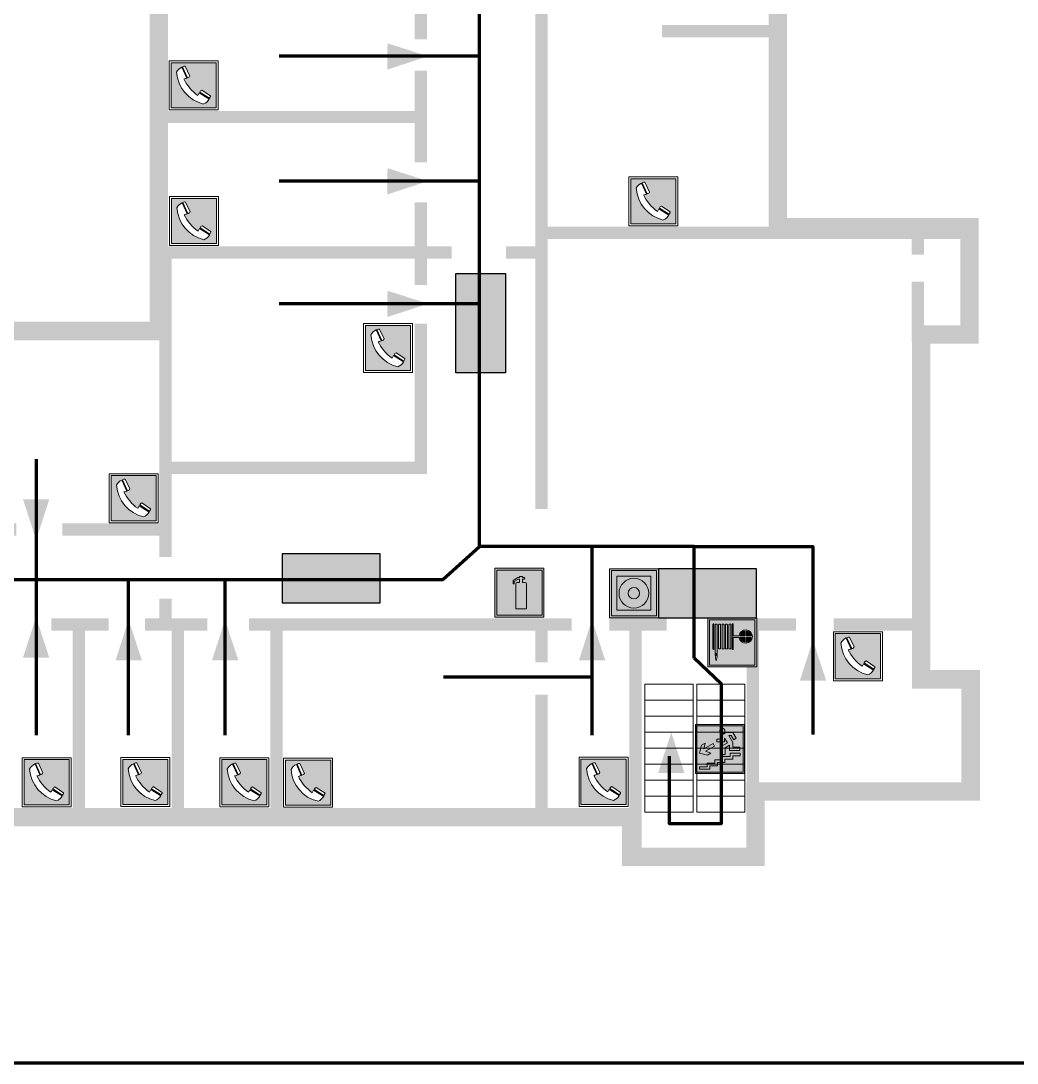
# Model space of a CAD drawing. Header units: millimetres. Extents: x 13810 to 67229, y 12374 to 21950.
# Drawn here: x 27820.3 to 27982.8, y 19874 to 20044 of the extents above; entities that cross this region are included whole.
import ezdxf

# ---------------------------------------------------------------- set-up
doc = ezdxf.new("R2010")
doc.units = ezdxf.units.MM
doc.layers.add('План_Штампы', color=7, linetype='Continuous')

# ---------------------------------------------------------------- blocks, each defined once
blk = doc.blocks.new('A$C32E8229D')
at = {"true_color": 0xffffff}
blk.add_hatch(color=7, dxfattribs=at).paths.add_polyline_path([(0, 0), (0, -8), (16, -8), (16, 0)])
h = blk.add_hatch(color=126)
h.paths.add_polyline_path([(0.2, -0.2), (15.8, -0.2), (15.8, -7.8), (0.2, -7.8)])
h.paths.add_polyline_path([(13.49, -2.05), (12.08, -2.05), (11.37, -2.63, 0.162397), (11.29, -2.84), (11.29, -3.63), (10.35, -3.63), (10.35, -4.05), (11.68, -4.05), (11.68, -3.48), (12.26, -4.28), (11.29, -5.1), (11.29, -6.78), (11.85, -6.78), (11.85, -5.44), (12.8, -4.64), (12.8, -5.94), (14.46, -5.94), (14.46, -5.39), (13.45, -5.39), (13.45, -3.97), (12.46, -2.59), (13.15, -2.59), (13.69, -3.34), (14.18, -3)], flags=16)
h.paths.add_polyline_path([(10.74, -1.82, 1), (11.8, -1.82, 1)], flags=16)
h.paths.add_polyline_path([(9.39, -3.59), (5.99, -3.59), (6.56, -3.03), (5.91, -3.03), (5.1, -3.83), (5.91, -4.64), (6.56, -4.64), (5.99, -4.09), (9.39, -4.09)], flags=16)
h.paths.add_polyline_path([(4.29, -1.08), (1.72, -1.08), (1.72, -6.6), (4.29, -6.6)], flags=16)
at = {"color": 126}
blk.add_lwpolyline([(16, -8), (0, -8), (0, 0), (16, 0)], close=True, dxfattribs=at)
blk = doc.blocks.new('вниз 3')
at = {"lineweight": 0, "true_color": 0xffffff}
h = blk.add_hatch(color=7, dxfattribs=at)
h.dxf.hatch_style = 1
h.paths.add_polyline_path([(40997.5, -4475.69), (40997.25, -4475.28), (40995.76, -4476.15), (40995.97, -4475.23), (40995.39, -4475.56), (40995.05, -4476.83), (40996.33, -4477.17), (40996.91, -4476.83), (40996, -4476.55)], flags=0)
h.paths.add_polyline_path([(40999.81, -4473.95), (41000.22, -4473.95), (41000.64, -4474.67), (41001.03, -4474.43), (41000.46, -4473.49), (41000.42, -4473.49), (40999.43, -4473.49), (40998.68, -4473.92), (40998.68, -4474.57), (40997.88, -4474.57), (40997.88, -4475), (40999.14, -4475), (40999.14, -4474.43), (40999.14, -4474.38), (40999.59, -4475.15), (40998.72, -4475.67), (40998.72, -4477.06), (40999.24, -4477.06), (40999.24, -4475.96), (40999.95, -4475.56), (40999.95, -4476.43), (41001.61, -4476.43), (41001.61, -4475.88), (41000.47, -4475.88), (41000.47, -4475.12)], flags=0)
h.paths.add_polyline_path([(40999.2, -4473.24, 1), (40998.35, -4473.24, 1)], flags=0)
h.paths.add_polyline_path([(41000.46, -4477.26), (41001.69, -4477.26), (41001.69, -4476.84), (41000.03, -4476.84), (41000.03, -4477.39), (40998.78, -4477.39), (40998.78, -4477.95), (40997.53, -4477.95), (40997.53, -4478.5), (40996.29, -4478.5), (40996.29, -4479.06), (40995.05, -4479.06), (40995.05, -4479.48), (40995.29, -4479.48), (40996.72, -4479.48), (40996.72, -4478.92), (40997.97, -4478.92), (40997.97, -4478.36), (40999.2, -4478.36), (40999.2, -4477.81), (41000.46, -4477.81)], flags=0)
h.paths.add_polyline_path([(41002.37, -4472.17), (40994.37, -4472.17), (40994.37, -4480.17), (41002.37, -4480.17)])
h.paths.add_polyline_path([(41002.16, -4479.96), (40994.57, -4479.96), (40994.57, -4472.37), (41002.16, -4472.37)], flags=16)
h.paths.add_polyline_path([(41001.61, -4475.88), (41001.61, -4476.43), (40999.95, -4476.43), (40999.95, -4475.56), (40999.24, -4475.96), (40999.24, -4477.06), (40998.72, -4477.06), (40998.72, -4475.67), (40999.59, -4475.15), (40999.14, -4474.38), (40999.14, -4474.43), (40999.14, -4475), (40997.88, -4475), (40997.88, -4474.57), (40998.68, -4474.57), (40998.68, -4473.92), (40999.43, -4473.49), (41000.42, -4473.49), (41000.46, -4473.49), (41001.03, -4474.43), (41000.64, -4474.67), (41000.22, -4473.95), (40999.81, -4473.95), (41000.47, -4475.12), (41000.47, -4475.88)], flags=0)
h.paths.add_polyline_path([(41001.69, -4476.84), (41001.69, -4477.26), (41000.46, -4477.26), (41000.46, -4477.81), (40999.2, -4477.81), (40999.2, -4478.36), (40997.97, -4478.36), (40997.97, -4478.92), (40996.72, -4478.92), (40996.72, -4479.48), (40995.05, -4479.48), (40995.05, -4479.06), (40996.29, -4479.06), (40996.29, -4478.5), (40997.53, -4478.5), (40997.53, -4477.95), (40998.78, -4477.95), (40998.78, -4477.39), (41000.03, -4477.39), (41000.03, -4476.84)], flags=0)
h.paths.add_polyline_path([(40998.35, -4473.24, -1), (40999.2, -4473.24, -1)], flags=0)
h.paths.add_polyline_path([(40997.5, -4475.69), (40996, -4476.55), (40996.91, -4476.83), (40996.33, -4477.17), (40995.05, -4476.83), (40995.39, -4475.56), (40995.97, -4475.23), (40995.76, -4476.15), (40997.25, -4475.28)], flags=0)
at = {"lineweight": 0}
h = blk.add_hatch(color=126, dxfattribs=at)
h.dxf.hatch_style = 1
h.paths.add_polyline_path([(41002.16, -4472.37), (40994.57, -4472.37), (40994.57, -4479.96), (41002.16, -4479.96)])
h.paths.add_polyline_path([(40995.97, -4475.23), (40995.76, -4476.15), (40997.25, -4475.28), (40997.5, -4475.69), (40996, -4476.55), (40996.91, -4476.83), (40996.33, -4477.17), (40995.05, -4476.83), (40995.39, -4475.56)], flags=16)
h.paths.add_polyline_path([(40997.88, -4474.57), (40998.68, -4474.57), (40998.68, -4473.92), (40999.43, -4473.49), (41000.42, -4473.49), (41000.46, -4473.49), (41001.03, -4474.43), (41000.64, -4474.67), (41000.22, -4473.95), (40999.81, -4473.95), (41000.47, -4475.12), (41000.47, -4475.88), (41001.61, -4475.88), (41001.61, -4476.43), (40999.95, -4476.43), (40999.95, -4475.56), (40999.24, -4475.96), (40999.24, -4477.06), (40998.72, -4477.06), (40998.72, -4475.67), (40999.59, -4475.15), (40999.14, -4474.38), (40999.14, -4474.43), (40999.14, -4475), (40997.88, -4475)], flags=16)
h.paths.add_polyline_path([(40998.35, -4473.24, -1), (40999.2, -4473.24, -1)], flags=16)
h.paths.add_polyline_path([(40997.53, -4477.95), (40998.78, -4477.95), (40998.78, -4477.39), (41000.03, -4477.39), (41000.03, -4476.84), (41001.69, -4476.84), (41001.69, -4477.26), (41000.46, -4477.26), (41000.46, -4477.81), (40999.2, -4477.81), (40999.2, -4478.36), (40997.97, -4478.36), (40997.97, -4478.92), (40996.72, -4478.92), (40996.72, -4479.48), (40995.05, -4479.48), (40995.05, -4479.06), (40996.29, -4479.06), (40996.29, -4478.5), (40997.53, -4478.5)], flags=16)
at = {"lineweight": 0, "true_color": 0xffffff}
h = blk.add_hatch(color=7, dxfattribs=at)
h.dxf.hatch_style = 1
h.paths.add_polyline_path([(40999.2, -4473.24, 1), (40998.35, -4473.24, 1)])
h.paths.add_polyline_path([(40999.81, -4473.95), (41000.22, -4473.95), (41000.64, -4474.67), (41001.03, -4474.43), (41000.46, -4473.49), (41000.42, -4473.49), (40999.43, -4473.49), (40998.68, -4473.92), (40998.68, -4474.57), (40997.88, -4474.57), (40997.88, -4475), (40999.14, -4475), (40999.14, -4474.43), (40999.14, -4474.38), (40999.59, -4475.15), (40998.72, -4475.67), (40998.72, -4477.06), (40999.24, -4477.06), (40999.24, -4475.96), (40999.95, -4475.56), (40999.95, -4476.43), (41001.61, -4476.43), (41001.61, -4475.88), (41000.47, -4475.88), (41000.47, -4475.12)])
h.paths.add_polyline_path([(40999.2, -4477.81), (41000.46, -4477.81), (41000.46, -4477.26), (41001.69, -4477.26), (41001.69, -4476.84), (41000.03, -4476.84), (41000.03, -4477.39), (40998.78, -4477.39), (40998.78, -4477.95), (40997.53, -4477.95), (40997.53, -4478.5), (40996.29, -4478.5), (40996.29, -4479.06), (40995.05, -4479.06), (40995.05, -4479.48), (40995.29, -4479.48), (40996.72, -4479.48), (40996.72, -4478.92), (40997.97, -4478.92), (40997.97, -4478.36), (40999.2, -4478.36)])
h.paths.add_polyline_path([(40997.5, -4475.69), (40997.25, -4475.28), (40995.76, -4476.15), (40995.97, -4475.23), (40995.39, -4475.56), (40995.05, -4476.83), (40996.33, -4477.17), (40996.91, -4476.83), (40996, -4476.55)])
at = {"color": 126, "lineweight": 0}
for points in [[(40994.37, -4472.17), (41002.37, -4472.17), (41002.37, -4480.17), (40994.37, -4480.17)], [(40994.57, -4472.37), (41002.16, -4472.37), (41002.16, -4479.96), (40994.57, -4479.96)]]:
    blk.add_lwpolyline(points, close=True, dxfattribs=at)
for points in [[(40999.14, -4474.43), (40999.14, -4475), (40997.88, -4475), (40997.88, -4474.57), (40998.68, -4474.57), (40998.68, -4473.92), (40999.43, -4473.49), (41000.42, -4473.49), (41000.46, -4473.49), (41001.03, -4474.43), (41000.64, -4474.67), (41000.22, -4473.95), (40999.81, -4473.95), (41000.47, -4475.12), (41000.47, -4475.88), (41001.61, -4475.88), (41001.61, -4476.43), (40999.95, -4476.43), (40999.95, -4475.56), (40999.24, -4475.96), (40999.24, -4477.06), (40998.72, -4477.06), (40998.72, -4475.67), (40999.59, -4475.15), (40999.14, -4474.38), (40999.14, -4474.43)], [(40995.05, -4476.83), (40995.39, -4475.56), (40995.97, -4475.23), (40995.76, -4476.15), (40997.25, -4475.28), (40997.5, -4475.69), (40996, -4476.55), (40996.91, -4476.83), (40996.33, -4477.17), (40995.05, -4476.83)], [(40995.29, -4479.48), (40995.05, -4479.48), (40995.05, -4479.06), (40996.29, -4479.06), (40996.29, -4478.5), (40997.53, -4478.5), (40997.53, -4477.95), (40998.78, -4477.95), (40998.78, -4477.39), (41000.03, -4477.39), (41000.03, -4476.84), (41001.69, -4476.84), (41001.69, -4477.26), (41000.46, -4477.26), (41000.46, -4477.81), (40999.2, -4477.81), (40999.2, -4478.36), (40997.97, -4478.36), (40997.97, -4478.92), (40996.72, -4478.92), (40996.72, -4479.48), (40995.05, -4479.48)]]:
    blk.add_lwpolyline(points, dxfattribs=at)
blk.add_circle((40998.77, -4473.24), 0.426, dxfattribs=at)
blk = doc.blocks.new('A$C54414219')
at = {"true_color": 0xffffff}
h = blk.add_hatch(color=7, dxfattribs=at)
h.paths.add_polyline_path([(2.39, -9.45), (2.39, -18.3), (11.23, -18.3), (11.23, -9.45)], flags=0)
h.paths.add_polyline_path([(10.71, -13.87, -1), (2.92, -13.87, -1)], flags=0)
h.paths.add_polyline_path([(8.3, -13.87, -1), (5.33, -13.87, -1)], flags=0)
h.paths.add_polyline_path([(0.41, -7.47), (0.41, -20.27), (13.21, -20.27), (13.21, -7.47)])
h.paths.add_polyline_path([(0.92, -19.77), (12.71, -19.77), (12.71, -7.98), (0.92, -7.98)], flags=16)
h.paths.add_polyline_path([(11.23, -9.45), (11.23, -18.3), (2.39, -18.3), (2.39, -9.45)], flags=0)
at = {"lineweight": 5}
h = blk.add_hatch(color=242, dxfattribs=at)
h.paths.add_polyline_path([(12.71, -7.98), (0.92, -7.98), (0.92, -19.77), (12.71, -19.77)])
h.paths.add_polyline_path([(11.23, -18.3), (2.39, -18.3), (2.39, -9.45), (11.23, -9.45)], flags=16)
h.paths.add_polyline_path([(10.71, -13.87, -1), (2.92, -13.87, -1)], flags=0)
h.paths.add_polyline_path([(8.3, -13.87, -1), (5.33, -13.87, -1)], flags=0)
at = {"true_color": 0xffffff}
h = blk.add_hatch(color=7, dxfattribs=at)
h.paths.add_polyline_path([(2.39, -9.45), (2.39, -18.3), (11.23, -18.3), (11.23, -9.45)])
h.paths.add_polyline_path([(10.71, -13.87, -1), (2.92, -13.87, -1)], flags=16)
h.paths.add_polyline_path([(8.3, -13.87, -1), (5.33, -13.87, -1)], flags=0)
at = {"lineweight": 5}
h = blk.add_hatch(color=242, dxfattribs=at)
h.paths.add_polyline_path([(2.92, -13.87, 1), (10.71, -13.87, 1)])
h.paths.add_polyline_path([(8.3, -13.87, -1), (5.33, -13.87, -1)], flags=16)
at = {"color": 242, "lineweight": 5}
for p, q in [((0.41, -20.27), (0.41, -7.47)), ((0.41, -7.47), (13.21, -7.47)), ((0.41, -7.47), (13.21, -7.47)), ((13.21, -20.27), (13.21, -7.47)), ((0.41, -20.27), (13.21, -20.27))]:
    blk.add_line(p, q, dxfattribs=at)
for points in [[(0.92, -7.98), (12.71, -7.98), (12.71, -19.77), (0.92, -19.77)], [(2.39, -9.45), (11.23, -9.45), (11.23, -18.3), (2.39, -18.3)]]:
    blk.add_lwpolyline(points, close=True, dxfattribs=at)
for radius in [3.89, 1.49]:
    blk.add_circle((6.81, -13.87), radius, dxfattribs=at)
blk = doc.blocks.new('A$C7B4425F7')
at = {"true_color": 0xffffff}
blk.add_hatch(color=7, dxfattribs=at).paths.add_polyline_path([(0, 0), (-16, 0), (-16, -8), (0, -8)])
h = blk.add_hatch(color=126)
h.paths.add_polyline_path([(-0.2, -0.2), (-15.8, -0.2), (-15.8, -7.8), (-0.2, -7.8)])
h.paths.add_polyline_path([(-11.76, -2.03), (-11.76, -3.66), (-11.17, -3.66, -0.568275), (-11.17, -6.18), (-12.58, -6.18), (-12.58, -2.03)], flags=16)
h.paths.add_polyline_path([(-13.33, -4.12, -0.495768), (-13.59, -6.18), (-15.03, -6.18), (-15.03, -2.03), (-13.59, -2.03, -0.487973)], flags=16)
h.paths.add_polyline_path([(-10.25, -2.03), (-9.48, -2.03), (-9.48, -6.18), (-10.25, -6.18)], flags=16)
h.paths.add_polyline_path([(-13.84, -3.69), (-14.24, -3.69), (-14.24, -3.03), (-13.9, -3.03, -0.692621)], flags=0)
h.paths.add_polyline_path([(-9.15, -2.03), (-8.4, -2.03), (-8.04, -3.07), (-7.68, -2.03), (-6.93, -2.03), (-7.64, -4.1), (-6.93, -6.18), (-7.68, -6.18), (-8.04, -5.14), (-8.4, -6.18), (-9.15, -6.18), (-8.44, -4.1)], flags=16)
h.paths.add_polyline_path([(-11.76, -4.46), (-11.42, -4.46, -0.692621), (-11.36, -5.12), (-11.76, -5.12)], flags=0)
h.paths.add_polyline_path([(-13.9, -5.2), (-14.24, -5.2), (-14.24, -4.55), (-13.84, -4.55, -0.708038)], flags=0)
edge = h.paths.add_edge_path(flags=16)
edge.add_ellipse((-5.51, -4.08), major_axis=(0, 2.05), ratio=0.586184, start_angle=0, end_angle=360)
edge = h.paths.add_edge_path(flags=0)
edge.add_ellipse((-5.51, -4.08), major_axis=(0, 1.14), ratio=0.454828, start_angle=0, end_angle=360)
h.paths.add_polyline_path([(-4.13, -4.96, 0.377264), (-3.48, -4.52, 0.0555), (-3.16, -2.03), (-1.66, -2.03), (-1.66, -4.96), (-0.96, -4.96), (-0.96, -7.01), (-1.75, -7.01), (-1.75, -6.18), (-3.3, -6.18), (-3.3, -7.02), (-4.13, -7.02)], flags=16)
h.paths.add_polyline_path([(-2.73, -2.91), (-2.28, -2.91), (-2.28, -4.96), (-3.05, -4.96, 0.079136)], flags=0)
at = {"color": 126}
blk.add_lwpolyline([(-16, -8), (0, -8), (0, 0), (-16, 0)], close=True, dxfattribs=at)
blk = doc.blocks.new('A$C456E1F9C')
at = {"lineweight": 5}
h = blk.add_hatch(color=242, dxfattribs=at)
h.paths.add_polyline_path([(0.51, -1.47), (0.51, -13.26), (12.29, -13.26), (12.29, -1.47)])
h.paths.add_polyline_path([(5.42, -4.95, -0.254479), (4.78, -5.4), (3.52, -2.53, -0.209735), (4.23, -2.4)], flags=16)
h.paths.add_polyline_path([(8.53, -8.6), (10.87, -10.17), (10.54, -10.76), (8.03, -9.13, -0.192251)], flags=16)
h.paths.add_polyline_path([(4.61, -5.49, 0.005518), (3.87, -5.72, 0.128647), (7.49, -10.01, 0.00809), (7.83, -9.33), (10.47, -10.97, -0.16736), (8.99, -12.25, -0.327862), (1.95, -3.95, -0.166952), (3.36, -2.62)], flags=16)
at = {"color": 242, "lineweight": 5}
for p, q in [((0, -13.77), (0, -0.97)), ((12.8, -0.97), (0, -0.97)), ((4.61, -5.49), (3.36, -2.62)), ((3.52, -2.53), (4.78, -5.4)), ((4.23, -2.4), (5.42, -4.95)), ((12.8, -13.77), (12.8, -0.97)), ((7.83, -9.33), (10.47, -10.97)), ((8.03, -9.13), (10.54, -10.76)), ((10.81, -10.12), (8.53, -8.6)), ((10.54, -10.76), (10.8, -10.3)), ((10.8, -10.3), (10.81, -10.12)), ((0, -13.77), (12.8, -13.77))]:
    blk.add_line(p, q, dxfattribs=at)
blk.add_lwpolyline([(0.51, -1.47), (12.29, -1.47), (12.29, -13.26), (0.51, -13.26)], close=True, dxfattribs=at)
for centre, radius, start, end in [((4.59, -5.34), 2.99, 114.2845, 152.1974), ((4.02, -3.27), 0.891, 76.3284, 123.7092), ((11.12, -3.31), 9.19, 183.9915, 256.6009), ((4.68, -4.59), 0.824, 276.9621, 334.0723), ((14.98, -39.1), 35.17, 107.1487, 108.4135), ((13.86, -0.94), 11.08, 205.5536, 234.8762), ((-13.31, 0.8), 23.44, 332.5487, 334.4027), ((8.94, -9.5), 0.989, 114.4092, 157.9388), ((7.87, -9.46), 3, 291.9291, 329.9329)]:
    blk.add_arc(centre, radius, start, end, dxfattribs=at)
blk = doc.blocks.new('A$C3AD82952')
at = {"true_color": 0xf5f5ff}
h = blk.add_hatch(color=7, dxfattribs=at)
h.dxf.hatch_style = 1
h.paths.add_polyline_path([(8.21, 8.73, 0.414214), (7.89, 9.05), (7.22, 9.05), (7.22, 9.92), (7.59, 9.92, 1), (7.57, 10.36), (7.22, 10.36), (7.22, 10.6), (6.43, 10.6), (6.43, 10.36), (6.01, 10.36), (4.74, 9.59), (4.74, 8.69), (4.98, 8.73), (4.98, 9.26), (6.12, 9.91), (6.43, 9.91), (6.43, 9.05), (5.76, 9.05, 0.414214), (5.44, 8.73), (5.44, 2.2), (8.21, 2.2)], flags=0)
h.paths.add_polyline_path([(12.8, 12.8), (0, 12.8), (0, 0), (12.8, 0)])
h.paths.add_polyline_path([(0.51, 12.29), (12.29, 12.29), (12.29, 0.51), (0.51, 0.51)], flags=16)
h.paths.add_polyline_path([(4.74, 9.59), (6.01, 10.36), (6.43, 10.36), (6.43, 10.6), (7.22, 10.6), (7.22, 10.36), (7.59, 10.36, -0.94586), (7.59, 9.92), (7.22, 9.92), (7.22, 9.05), (7.89, 9.05, -0.414214), (8.21, 8.73), (8.21, 2.2), (5.44, 2.2), (5.44, 8.73, -0.414214), (5.76, 9.05), (6.43, 9.05), (6.43, 9.91), (6.12, 9.91), (4.98, 9.26), (4.98, 8.73), (4.74, 8.69)], flags=0)
h = blk.add_hatch(color=242)
h.dxf.hatch_style = 1
h.paths.add_polyline_path([(12.29, 12.29), (0.51, 12.29), (0.51, 0.51), (12.29, 0.51)])
h.paths.add_polyline_path([(4.74, 8.69), (4.74, 9.59), (6.01, 10.36), (6.43, 10.36), (6.43, 10.6), (7.22, 10.6), (7.22, 10.36), (7.59, 10.36, -0.94586), (7.59, 9.92), (7.22, 9.92), (7.22, 9.05), (7.89, 9.05, -0.414214), (8.21, 8.73), (8.21, 2.2), (5.44, 2.2), (5.44, 8.73, -0.414214), (5.76, 9.05), (6.43, 9.05), (6.43, 9.91), (6.12, 9.91), (4.98, 9.26), (4.98, 8.73)], flags=16)
h = blk.add_hatch(color=7, dxfattribs=at)
h.dxf.hatch_style = 1
h.paths.add_polyline_path([(8.21, 8.73, 0.414214), (7.89, 9.05), (7.22, 9.05), (7.22, 9.92), (7.59, 9.92, 1), (7.57, 10.36), (7.22, 10.36), (7.22, 10.6), (6.43, 10.6), (6.43, 10.36), (6.01, 10.36), (4.74, 9.59), (4.74, 8.69), (4.98, 8.73), (4.98, 9.26), (6.12, 9.91), (6.43, 9.91), (6.43, 9.05), (5.76, 9.05, 0.414214), (5.44, 8.73), (5.44, 2.2), (8.21, 2.2)])
at = {"color": 242, "lineweight": 5}
for p, q in [((0, 0), (0, 12.8)), ((0, 12.8), (12.8, 12.8)), ((12.8, 0), (12.8, 12.8)), ((6.01, 10.36), (4.74, 9.59)), ((4.74, 9.59), (4.74, 8.69)), ((4.74, 8.69), (4.98, 8.73)), ((4.98, 9.26), (6.12, 9.91)), ((4.98, 8.73), (4.98, 9.26)), ((5.44, 2.2), (5.44, 8.73)), ((5.76, 9.05), (6.43, 9.05)), ((6.01, 10.36), (6.43, 10.36)), ((6.12, 9.91), (6.43, 9.91)), ((7.22, 10.6), (6.43, 10.6)), ((6.43, 10.6), (6.43, 10.36)), ((6.43, 9.91), (6.43, 9.05)), ((7.22, 10.36), (7.22, 10.6)), ((7.59, 10.36), (7.22, 10.36)), ((7.22, 9.05), (7.22, 9.92)), ((7.59, 9.92), (7.22, 9.92)), ((7.89, 9.05), (7.22, 9.05)), ((8.21, 2.2), (8.21, 8.73)), ((0, 0), (12.8, 0)), ((5.44, 2.2), (8.21, 2.2))]:
    blk.add_line(p, q, dxfattribs=at)
blk.add_lwpolyline([(0.51, 12.29), (12.29, 12.29), (12.29, 0.51), (0.51, 0.51)], close=True, dxfattribs=at)
for centre, radius, start, end in [((5.76, 8.73), 0.32, 90, 180), ((7.58, 10.14), 0.223, 273.1875, 86.8125), ((7.89, 8.73), 0.32, 0, 90)]:
    blk.add_arc(centre, radius, start, end, dxfattribs=at)
blk = doc.blocks.new('A$C37112FD5')
at = {"true_color": 0xf5f5ff}
h = blk.add_hatch(color=7, dxfattribs=at)
h.dxf.hatch_style = 1
h.paths.add_polyline_path([(12.8, -7.4), (0, -7.4), (0, -20.2), (12.8, -20.2)])
h.paths.add_polyline_path([(12.29, -7.91), (12.29, -19.69), (0.51, -19.69), (0.51, -7.91)], flags=16)
h.paths.add_polyline_path([(4.98, -9.04, -0.42597), (5.17, -9.22), (5.17, -12.25), (5.17, -15.29, -0.432244), (4.98, -15.47), (4.83, -15.47, -0.42597), (4.64, -15.29), (4.64, -12.25), (4.64, -9.22, -0.432244), (4.83, -9.04)], flags=0)
h.paths.add_polyline_path([(4.28, -9.22), (4.28, -12.25), (4.28, -15.29, -0.432244), (4.09, -15.47), (3.94, -15.47, -0.42597), (3.75, -15.29), (3.75, -12.25), (3.75, -9.22, -0.432244), (3.94, -9.04), (4.09, -9.04, -0.42597)], flags=0)
h.paths.add_polyline_path([(5.72, -9.04), (5.87, -9.04, -0.42597), (6.06, -9.22), (6.06, -12.25), (6.06, -15.29, -0.432244), (5.87, -15.47), (5.72, -15.47, -0.42597), (5.53, -15.29), (5.53, -12.25), (5.53, -9.22, -0.432244)], flags=0)
h.paths.add_polyline_path([(6.42, -8.9), (6.5, -8.9, -0.42597), (6.69, -9.08), (6.69, -12.03), (8.21, -12.03, -15.824349), (8.21, -12.47), (6.69, -12.47), (6.69, -15.42, -0.432244), (6.5, -15.6), (6.42, -15.6)], flags=0)
h.paths.add_polyline_path([(3.39, -9.22), (3.39, -12.25), (3.39, -15.29, -0.432244), (3.2, -15.47), (3.05, -15.47, -0.42597), (2.85, -15.29), (2.85, -12.25), (2.85, -9.22, -0.432244), (3.05, -9.04), (3.2, -9.04, -0.42597)], flags=0)
h.paths.add_polyline_path([(2.5, -9.22), (2.5, -16.71), (1.96, -16.71), (1.96, -9.22, -0.432244), (2.15, -9.04), (2.31, -9.04, -0.42597)], flags=0)
h.paths.add_polyline_path([(1.61, -8.9), (1.61, -15.6), (1.57, -15.6, -0.42597), (1.37, -15.42), (1.37, -12.03), (1.37, -9.09, -0.432244), (1.57, -8.9)], flags=0)
h.paths.add_polyline_path([(9.76, -10.81), (9.76, -12.03), (8.49, -12.03, -0.336371)], flags=0)
h.paths.add_polyline_path([(8.49, -12.47), (9.76, -12.47), (9.76, -13.7, -0.336371)], flags=0)
h.paths.add_polyline_path([(10.11, -10.81, -0.336371), (11.38, -12.03), (10.11, -12.03)], flags=0)
h.paths.add_polyline_path([(10.11, -12.47), (11.38, -12.47, -0.336371), (10.11, -13.7)], flags=0)
h.paths.add_polyline_path([(2.5, -16.84), (2.5, -17.05), (1.97, -17.05), (1.97, -16.84)], flags=0)
h.paths.add_polyline_path([(2.5, -17.24, -0.033778), (2.24, -18.6, -0.033778), (1.97, -17.24)], flags=0)
h = blk.add_hatch(color=242)
h.dxf.hatch_style = 1
h.paths.add_polyline_path([(12.29, -7.91), (0.51, -7.91), (0.51, -19.69), (12.29, -19.69)])
h.paths.add_polyline_path([(6.42, -15.6), (6.42, -8.9), (6.5, -8.9, -0.42597), (6.69, -9.08), (6.69, -12.03), (8.21, -12.03, -15.824349), (8.21, -12.47), (6.69, -12.47), (6.69, -15.42, -0.432244), (6.5, -15.6)], flags=16)
h.paths.add_polyline_path([(5.87, -15.47), (5.72, -15.47, -0.42597), (5.53, -15.29), (5.53, -12.25), (5.53, -9.22, -0.432244), (5.72, -9.04), (5.87, -9.04, -0.42597), (6.06, -9.22), (6.06, -12.25), (6.06, -15.29, -0.432244)], flags=16)
h.paths.add_polyline_path([(4.98, -15.47), (4.83, -15.47, -0.42597), (4.64, -15.29), (4.64, -12.25), (4.64, -9.22, -0.432244), (4.83, -9.04), (4.98, -9.04, -0.42597), (5.17, -9.22), (5.17, -12.25), (5.17, -15.29, -0.432244)], flags=16)
h.paths.add_polyline_path([(4.09, -15.47), (3.94, -15.47, -0.42597), (3.75, -15.29), (3.75, -12.25), (3.75, -9.22, -0.432244), (3.94, -9.04), (4.09, -9.04, -0.42597), (4.28, -9.22), (4.28, -12.25), (4.28, -15.29, -0.432244)], flags=16)
h.paths.add_polyline_path([(3.2, -15.47), (3.05, -15.47, -0.42597), (2.85, -15.29), (2.85, -12.25), (2.85, -9.22, -0.432244), (3.05, -9.04), (3.2, -9.04, -0.42597), (3.39, -9.22), (3.39, -12.25), (3.39, -15.29, -0.432244)], flags=16)
h.paths.add_polyline_path([(2.5, -17.05), (1.97, -17.05), (1.97, -16.84), (2.5, -16.84)], flags=16)
h.paths.add_polyline_path([(2.5, -17.24, -0.033778), (2.24, -18.6, -0.033778), (1.97, -17.24)], flags=16)
h.paths.add_polyline_path([(2.5, -16.71), (1.96, -16.71), (1.96, -9.22, -0.432244), (2.15, -9.04), (2.31, -9.04, -0.42597), (2.5, -9.22)], flags=16)
h.paths.add_polyline_path([(1.61, -15.6), (1.57, -15.6, -0.42597), (1.37, -15.42), (1.37, -12.03), (1.37, -9.09, -0.432244), (1.57, -8.9), (1.61, -8.9)], flags=16)
h.paths.add_polyline_path([(8.49, -12.47), (9.76, -12.47), (9.76, -13.7, -0.336371)], flags=0)
h.paths.add_polyline_path([(10.11, -13.7), (10.11, -12.47), (11.38, -12.47, -0.336371)], flags=0)
h.paths.add_polyline_path([(8.49, -12.03, -0.336371), (9.76, -10.81), (9.76, -12.03)], flags=0)
h.paths.add_polyline_path([(10.11, -12.03), (10.11, -10.81, -0.336371), (11.38, -12.03)], flags=0)
h = blk.add_hatch(color=7, dxfattribs=at)
h.dxf.hatch_style = 1
h.paths.add_polyline_path([(1.61, -8.9), (1.57, -8.9, 0.432244), (1.37, -9.09), (1.37, -12.03), (1.37, -15.42, 0.42597), (1.57, -15.6), (1.61, -15.6)])
h.paths.add_polyline_path([(2.5, -9.22, 0.42597), (2.31, -9.04), (2.15, -9.04, 0.432244), (1.96, -9.22), (1.96, -16.71), (2.5, -16.71)])
h.paths.add_polyline_path([(2.5, -16.84), (1.97, -16.84), (1.97, -17.05), (2.5, -17.05)])
h.paths.add_polyline_path([(2.5, -17.24), (1.97, -17.24, 0.033778), (2.24, -18.6, 0.033778)])
h.paths.add_polyline_path([(3.39, -12.25), (3.39, -9.22, 0.42597), (3.2, -9.04), (3.05, -9.04, 0.432244), (2.85, -9.22), (2.85, -12.25), (2.85, -15.29, 0.42597), (3.05, -15.47), (3.2, -15.47, 0.432244), (3.39, -15.29)])
h.paths.add_polyline_path([(4.28, -12.25), (4.28, -9.22, 0.42597), (4.09, -9.04), (3.94, -9.04, 0.432244), (3.75, -9.22), (3.75, -12.25), (3.75, -15.29, 0.42597), (3.94, -15.47), (4.09, -15.47, 0.432244), (4.28, -15.29)])
h.paths.add_polyline_path([(5.17, -12.25), (5.17, -9.22, 0.42597), (4.98, -9.04), (4.83, -9.04, 0.432244), (4.64, -9.22), (4.64, -12.25), (4.64, -15.29, 0.42597), (4.83, -15.47), (4.98, -15.47, 0.432244), (5.17, -15.29)])
h.paths.add_polyline_path([(6.06, -12.25), (6.06, -9.22, 0.42597), (5.87, -9.04), (5.72, -9.04, 0.432244), (5.53, -9.22), (5.53, -12.25), (5.53, -15.29, 0.42597), (5.72, -15.47), (5.87, -15.47, 0.432244), (6.06, -15.29)])
h.paths.add_polyline_path([(6.69, -12.47), (8.21, -12.47, 15.824349), (8.21, -12.03), (6.69, -12.03), (6.69, -9.08, 0.42597), (6.5, -8.9), (6.42, -8.9), (6.42, -15.6), (6.5, -15.6, 0.432244), (6.69, -15.42)])
h.paths.add_polyline_path([(8.49, -12.47), (9.76, -12.47), (9.76, -13.7, -0.336371)], flags=16)
h.paths.add_polyline_path([(8.49, -12.03, -0.336371), (9.76, -10.81), (9.76, -12.03)], flags=16)
h.paths.add_polyline_path([(10.11, -12.47), (11.38, -12.47, -0.336371), (10.11, -13.7)], flags=16)
h.paths.add_polyline_path([(10.11, -12.03), (10.11, -10.81, -0.336371), (11.38, -12.03)], flags=16)
h = blk.add_hatch(color=242)
h.dxf.hatch_style = 1
h.paths.add_polyline_path([(9.76, -10.81, 0.336371), (8.49, -12.03), (9.76, -12.03)])
h.paths.add_polyline_path([(10.11, -10.81), (10.11, -12.03), (11.38, -12.03, 0.336371)])
h.paths.add_polyline_path([(11.38, -12.47), (10.11, -12.47), (10.11, -13.7, 0.336371)])
h.paths.add_polyline_path([(9.76, -12.47), (8.49, -12.47, 0.336371), (9.76, -13.7)])
at = {"color": 242, "lineweight": 5}
for p, q in [((0, -20.2), (0, -7.4)), ((0, -7.4), (12.8, -7.4)), ((12.8, -20.2), (12.8, -7.4)), ((1.37, -12.03), (1.37, -9.08)), ((1.57, -8.9), (1.61, -8.9)), ((1.61, -8.9), (1.61, -15.6)), ((1.96, -16.71), (1.96, -9.22)), ((2.15, -9.04), (2.31, -9.04)), ((2.5, -16.71), (2.5, -9.22)), ((2.85, -12.25), (2.85, -9.22)), ((3.05, -9.04), (3.2, -9.04)), ((3.39, -12.25), (3.39, -9.22)), ((3.75, -12.25), (3.75, -9.22)), ((3.94, -9.04), (4.09, -9.04)), ((4.28, -12.25), (4.28, -9.22)), ((4.64, -12.25), (4.64, -9.22)), ((4.83, -9.04), (4.98, -9.04)), ((5.17, -12.25), (5.17, -9.22)), ((5.53, -12.25), (5.53, -9.22)), ((5.72, -9.04), (5.87, -9.04)), ((6.06, -12.25), (6.06, -9.22)), ((6.42, -8.9), (6.42, -15.6)), ((6.5, -8.9), (6.42, -8.9)), ((6.69, -12.03), (6.69, -9.08)), ((9.76, -10.81), (9.76, -12.03)), ((10.11, -10.81), (10.11, -12.03)), ((1.37, -12.03), (1.37, -15.42)), ((2.85, -12.25), (2.85, -15.29)), ((3.39, -12.25), (3.39, -15.29)), ((3.75, -12.25), (3.75, -15.29)), ((4.28, -12.25), (4.28, -15.29)), ((4.64, -12.25), (4.64, -15.29)), ((5.17, -12.25), (5.17, -15.29)), ((5.53, -12.25), (5.53, -15.29)), ((6.06, -12.25), (6.06, -15.29)), ((8.21, -12.03), (6.69, -12.03)), ((8.21, -12.47), (6.69, -12.47)), ((6.69, -12.47), (6.69, -15.42)), ((9.76, -12.03), (8.49, -12.03)), ((9.76, -12.47), (8.49, -12.47)), ((9.76, -12.47), (9.76, -13.7)), ((11.38, -12.03), (10.11, -12.03)), ((11.38, -12.47), (10.11, -12.47)), ((10.11, -12.47), (10.11, -13.7)), ((1.57, -15.6), (1.61, -15.6)), ((3.05, -15.47), (3.2, -15.47)), ((3.94, -15.47), (4.09, -15.47)), ((4.83, -15.47), (4.98, -15.47)), ((5.72, -15.47), (5.87, -15.47)), ((6.42, -15.6), (6.5, -15.6)), ((1.96, -16.71), (2.5, -16.71)), ((1.97, -16.84), (2.5, -16.84)), ((1.97, -17.05), (1.97, -16.84)), ((2.5, -17.05), (1.97, -17.05)), ((1.97, -17.24), (2.5, -17.24)), ((2.5, -16.84), (2.5, -17.05)), ((0, -20.2), (12.8, -20.2))]:
    blk.add_line(p, q, dxfattribs=at)
blk.add_lwpolyline([(0.51, -7.91), (12.29, -7.91), (12.29, -19.69), (0.51, -19.69)], close=True, dxfattribs=at)
for centre, radius, start, end in [((1.56, -9.09), 0.182, 87.1027, 180.6071), ((2.15, -9.22), 0.182, 87.1027, 180.6071), ((2.32, -9.22), 0.182, 359.3929, 92.8973), ((3.04, -9.22), 0.182, 87.1027, 180.6071), ((3.21, -9.22), 0.182, 359.3929, 92.8973), ((3.93, -9.22), 0.182, 87.1027, 180.6071), ((4.1, -9.22), 0.182, 359.3929, 92.8973), ((4.82, -9.22), 0.182, 87.1027, 180.6071), ((4.99, -9.22), 0.182, 359.3929, 92.8973), ((5.71, -9.22), 0.182, 87.1027, 180.6071), ((5.88, -9.22), 0.182, 359.3929, 92.8973), ((6.51, -9.09), 0.182, 359.3929, 92.8973), ((9.93, -12.25), 1.74, 187.2319, 172.7681), ((9.93, -12.25), 1.46, 96.9927, 171.3585), ((9.93, -12.25), 1.46, 8.6415, 83.0073), ((9.93, -12.25), 1.46, 188.6415, 263.0073), ((9.93, -12.25), 1.46, 276.9927, 351.3585), ((1.56, -15.42), 0.182, 179.3929, 272.8973), ((3.04, -15.29), 0.182, 179.3929, 272.8973), ((3.21, -15.29), 0.182, 267.1027, 0.6071), ((3.93, -15.29), 0.182, 179.3929, 272.8973), ((4.1, -15.29), 0.182, 267.1027, 0.6071), ((4.82, -15.29), 0.182, 179.3929, 272.8973), ((4.99, -15.29), 0.182, 267.1027, 0.6071), ((5.71, -15.29), 0.182, 179.3929, 272.8973), ((5.88, -15.29), 0.182, 267.1027, 0.6071), ((6.51, -15.42), 0.182, 267.1027, 0.6071), ((12.17, -15.98), 10.27, 187.041, 194.7793), ((-7.7, -15.98), 10.27, 345.2207, 352.959)]:
    blk.add_arc(centre, radius, start, end, dxfattribs=at)

msp = doc.modelspace()

# ---------------------------------------------------------------- linework, layer by layer
at = {"color": 2, "lineweight": 100}
msp.add_lwpolyline([(27619.29, 20268.98), (28219.29, 20268.98), (28219.29, 19873.98), (27619.29, 19873.98)], close=True, dxfattribs=at)
at = {"lineweight": 100}
for points, const_width in [([(27842.8, 20174.68), (27842.8, 19993.4), (27699.49, 19993.4), (27699.49, 19970.59), (27690.73, 19970.59), (27690.73, 19935.11), (27692.77, 19935.11)], 3), ([(27716.12, 19914.09), (27919.82, 19914.09), (27919.82, 19907.65), (27940.12, 19907.65), (27940.12, 19918.27), (27975.19, 19918.27), (27975.19, 19936.58), (27967.11, 19936.58), (27967.11, 19992.81), (27975.02, 19992.81), (27975.02, 20010.35), (27943.74, 20010.35), (27943.74, 20174.61)], 3), ([(27885.51, 20040.95), (27885.51, 20051.68)], 2), ([(27905.19, 19964.34), (27905.19, 20049.55)], 2), ([(27924.87, 20042.29), (27943.59, 20042.29)], 2), ([(27885.51, 20020.92), (27885.51, 20035.84)], 2), ([(27885.51, 20028.31), (27843.85, 20028.31)], 2), ([(27885.51, 20000.89), (27885.51, 20014.38)], 2), ([(27966.57, 20005.83), (27966.57, 20010.51)], 2), ([(27974.82, 20009.4), (27905.19, 20009.4)], 2), ([(27827.03, 19961.03), (27843.89, 19961.03), (27843.89, 20006.25)], 2), ([(27890.56, 20006.19), (27842.46, 20006.19)], 2), ([(27904.84, 20006.19), (27899.38, 20006.19)], 2), ([(27966.57, 19991.68), (27966.57, 20001.47)], 2), ([(27843.89, 19971.08), (27885.51, 19971.08), (27885.51, 19994.61)], 2), ([(27803.29, 19961.03), (27819.54, 19961.03)], 2), ([(27843.89, 19961.03), (27843.89, 19956.52)], 2), ([(27843.89, 19949.74), (27843.89, 19945.59)], 2), ([(27825.23, 19945.53), (27834.61, 19945.53)], 2), ([(27829.74, 19945.53), (27829.74, 19913.8)], 2), ([(27840.51, 19945.53), (27850.7, 19945.53)], 2), ([(27845.87, 19945.53), (27845.87, 19913.8)], 2), ([(27857.5, 19945.53), (27910.12, 19945.53)], 2), ([(27861.98, 19945.53), (27861.98, 19913.8)], 2), ([(27905.19, 19945.48), (27905.19, 19939.35)], 2), ([(27916.26, 19945.53), (27925.61, 19945.53)], 2), ([(27920.52, 19908.22), (27920.52, 19945.53)], 2), ([(27932.73, 19945.53), (27946.73, 19945.53)], 2), ([(27939.65, 19907.65), (27939.65, 19945.53)], 2), ([(27952.86, 19945.53), (27966.96, 19945.53)], 2), ([(27905.19, 19934.06), (27905.19, 19913.75)], 2)]:
    msp.add_lwpolyline(points, dxfattribs=dict(at, const_width=const_width))
at = {"color": 126, "lineweight": 100, "true_color": 0x008754}
for points in [[(27930.09, 19940.04), (27930.09, 19958.26), (27895.07, 19958.26), (27895.07, 20174.61)], [(27895.07, 20038.21), (27862.4, 20038.21)], [(27895.07, 20017.84), (27862.4, 20017.84)], [(27895.07, 19997.85), (27862.4, 19997.85)], [(27822.78, 19972.51), (27822.78, 19927.45)], [(27709.59, 19952.85), (27889.09, 19952.85), (27895.07, 19958.26)], [(27913.38, 19958.26), (27913.38, 19927.45)], [(27930.09, 19958.26), (27949.46, 19958.26), (27949.46, 19927.61)], [(27837.8, 19952.85), (27837.8, 19927.45)], [(27853.53, 19952.85), (27853.53, 19927.45)], [(27926.04, 19924.07), (27926.04, 19913.06), (27934.55, 19913.06), (27934.55, 19935.77), (27930.09, 19940.04)], [(27913.38, 19936.92), (27889.23, 19936.92)]]:
    msp.add_lwpolyline(points, dxfattribs=at)
at = {"lineweight": 0}
for points in [[(27929.92, 19933.17), (27929.92, 19935.77), (27922.05, 19935.77), (27922.05, 19933.17)], [(27938.38, 19933.17), (27938.38, 19935.77), (27930.52, 19935.77), (27930.52, 19933.17)], [(27929.92, 19930.56), (27929.92, 19933.17), (27922.05, 19933.17), (27922.05, 19930.56)], [(27938.38, 19930.56), (27938.38, 19933.17), (27930.52, 19933.17), (27930.52, 19930.56)], [(27929.92, 19927.95), (27929.92, 19930.56), (27922.05, 19930.56), (27922.05, 19927.95)], [(27938.38, 19927.95), (27938.38, 19930.56), (27930.52, 19930.56), (27930.52, 19927.95)], [(27929.92, 19925.35), (27929.92, 19927.95), (27922.05, 19927.95), (27922.05, 19925.35)], [(27938.38, 19925.35), (27938.38, 19927.95), (27930.52, 19927.95), (27930.52, 19925.35)], [(27929.92, 19922.74), (27929.92, 19925.35), (27922.05, 19925.35), (27922.05, 19922.74)], [(27938.38, 19922.74), (27938.38, 19925.35), (27930.52, 19925.35), (27930.52, 19922.74)], [(27929.92, 19920.14), (27929.92, 19922.74), (27922.05, 19922.74), (27922.05, 19920.14)], [(27938.38, 19920.14), (27938.38, 19922.74), (27930.52, 19922.74), (27930.52, 19920.14)], [(27929.92, 19917.53), (27929.92, 19920.14), (27922.05, 19920.14), (27922.05, 19917.53)], [(27938.38, 19917.53), (27938.38, 19920.14), (27930.52, 19920.14), (27930.52, 19917.53)], [(27929.92, 19914.93), (27929.92, 19917.53), (27922.05, 19917.53), (27922.05, 19914.93)], [(27938.38, 19914.93), (27938.38, 19917.53), (27930.52, 19917.53), (27930.52, 19914.93)]]:
    msp.add_lwpolyline(points, close=True, dxfattribs=at)
at = {"layer": 'План_Штампы', "color": 126, "true_color": 0x008754}
for points in [[(27880.07, 20036.05), (27880.08, 20040.34), (27886.67, 20038.21)], [(27880.07, 20015.68), (27880.08, 20019.97), (27886.67, 20017.85)], [(27880.07, 19995.68), (27880.08, 19999.98), (27886.67, 19997.85)], [(27820.62, 19965.94), (27824.91, 19965.93), (27822.78, 19959.34)], [(27824.92, 19940.11), (27820.63, 19940.12), (27822.76, 19946.7)], [(27840.02, 19939.68), (27835.73, 19939.69), (27837.86, 19946.28)], [(27855.75, 19939.68), (27851.46, 19939.69), (27853.58, 19946.28)], [(27915.6, 19939.68), (27911.31, 19939.69), (27913.43, 19946.28)], [(27951.63, 19936.37), (27947.34, 19936.38), (27949.46, 19942.97)], [(27928.52, 19921.32), (27924.23, 19921.33), (27926.36, 19927.91)]]:
    msp.add_solid(points, dxfattribs=at)

# ---------------------------------------------------------------- block references
for name, p, xscale, yscale, zscale in [('A$C456E1F9C', (27844.46, 20038.08), 0.625, 0.625, 0.625), ('A$C456E1F9C', (27919.43, 20019.16), 0.625, 0.625, 0.625), ('A$C456E1F9C', (27844.51, 20015.94), 0.625, 0.625, 0.625), ('A$C456E1F9C', (27876.15, 19995.22), 0.625, 0.625, 0.625), ('A$C456E1F9C', (27834.67, 19970.73), 0.625, 0.625, 0.625), ('A$C3AD82952', (27897.6, 19946.73), 0.625, 0.625, 0.625), ('A$C37112FD5', (27932.3, 19951.22), 0.6249984004534781, 0.6249984004534781, 0.6249984004534781), ('A$C456E1F9C', (27952.8, 19944.96), 0.625, 0.625, 0.625), ('A$C456E1F9C', (27820.49, 19924.41), 0.625, 0.625, 0.625), ('A$C456E1F9C', (27836.57, 19924.45), 0.625, 0.625, 0.625), ('A$C456E1F9C', (27852.72, 19924.41), 0.625, 0.625, 0.625), ('A$C456E1F9C', (27863.13, 19924.34), 0.625, 0.625, 0.625), ('A$C456E1F9C', (27911.32, 19924.47), 0.625, 0.625, 0.625)]:
    msp.add_blockref(name, p, dxfattribs=dict(xscale=xscale, yscale=yscale, zscale=zscale))
at = {"xscale": 0.625, "yscale": 0.625, "zscale": 0.625, "rotation": 90}
msp.add_blockref('A$C54414219', (27911.6, 19946.37), dxfattribs=at)
at = {"color": 126, "true_color": 0x008754}
msp.add_blockref('вниз 3', (-13064.08, 24401.39), dxfattribs=at)
at = {"layer": 'План_Штампы', "color": 126, "true_color": 0x008754, "xscale": 1.012510887696, "yscale": 1.012510887696, "zscale": 1.012510887696, "rotation": 89.99786532371444}
msp.add_blockref('A$C32E8229D', (27891.21, 19986.6), dxfattribs=at)
at = {"layer": 'План_Штампы', "color": 126, "true_color": 0x008754, "xscale": -1}
msp.add_blockref('A$C32E8229D', (27878.9, 19957.07), dxfattribs=at)
at = {"layer": 'План_Штампы'}
msp.add_blockref('A$C7B4425F7', (27940.27, 19954.63), dxfattribs=at)

doc.saveas('drawing.dxf')
